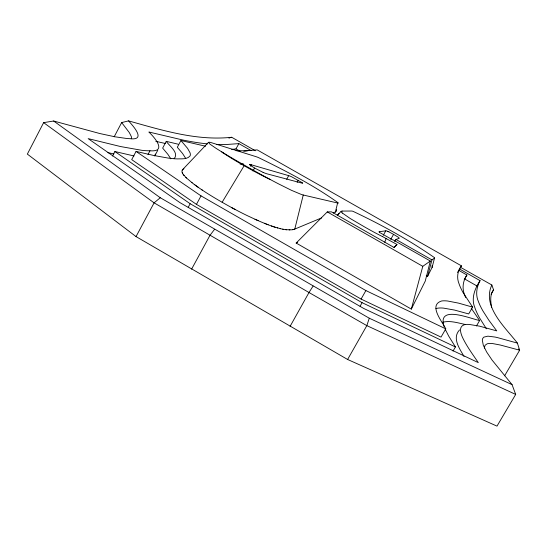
<?xml version="1.0" encoding="UTF-8"?>
<svg xmlns="http://www.w3.org/2000/svg" width="547" height="547" viewBox="0 0 547 547"><rect width="100%" height="100%" fill="white"/><g stroke="black" fill="none" stroke-linecap="round" stroke-linejoin="round"><path stroke-width="0.82" d="M484.355 348.179L485.018 345.321L487.158 343.824A133.482 18.502 31.3 0 1 492.669 343.578L500.355 345.034L519.65 350.203L504.614 375.789M333.308 212.995L336.152 211.47A147.724 15.979 28.4 0 0 336.357 211.128L336.398 209.699M336.494 210.657L336.501 210.205M154.657 155.963L155.396 154.076M268.037 178.315L270.409 179.587A55.329 2.215 29.3 0 0 278.43 183.819L291.387 190.281L300.871 194.26A207.149 7.856 29 0 0 303.25 195.005L294.758 229.166L292.508 229.692A187.142 25.059 27.8 0 1 291.407 229.822L286.382 229.726A120.921 16.526 28.1 0 1 285.363 229.603A105.086 14.448 28.2 0 1 283.12 229.241L282.314 229.084A89.831 12.424 28.3 0 1 281.042 228.817L275.12 227.21A64.484 9.025 28.5 0 1 273.418 226.663L273.124 226.561A66.789 9.333 28.4 0 1 272.228 226.26A64.259 8.991 28.5 0 1 271.305 225.938A53.332 7.508 28.5 0 1 268.386 224.865L268.051 224.735M182.513 169.741L208.503 142.316L209.487 142.227A208.092 8.355 29.6 0 1 211.299 142.658L256.14 156.702A165.632 5.258 29.6 0 1 258.362 157.529C285.739 170.869 314.163 185.529 338.395 202.992A163.799 5.039 29.2 0 1 337.622 203.019L335.345 212.133L335.66 211.935M379.639 232.482L392.261 239.661A39.22 1.381 29.5 0 0 393.525 240.099L430.332 261.035L425.265 281.083L411.323 309.103L296.166 243.039L327.277 211.915L331.537 211.867L394.113 247.504L396.972 244.468L382.674 236.666M342.408 211.067L351.728 211.033A168.592 5.299 29.7 0 1 353.034 211.34C381.156 224.578 408.787 239.805 434.311 257.528A163.799 5.162 29.4 0 1 434.523 258.095L432.151 267.244L427.508 276.577L426.257 275.859M427.508 276.577L431.959 259.9L434.53 258.095M411.323 309.103L422.783 266.321L430.332 261.035M195.341 185.221L194.219 184.387A61.715 8.649 28.5 0 1 192.12 182.773L186.349 177.884L183.218 174.377A69.291 9.702 28.5 0 1 182.657 173.467L182.206 172.462A86.549 12.102 28.7 0 1 182.028 171.758L181.994 171.43A102.638 14.345 28.8 0 1 182.083 170.568L182.288 170.076A126.849 17.73 28.9 0 1 182.602 169.638A120.73 16.875 28.9 0 0 182.288 170.076M53.633 121.01L160.271 197.734L369.273 318.204L366.832 325.629L347.605 359.482L136.039 236.591L27.35 154.104L43.63 122.644L53.633 121.01L99.882 133.55L114.993 136.798L126.391 138.446A291.154 35.042 26.3 0 0 129.536 138.665C146.774 140.852 133.324 126.227 128.552 120.88L121.666 122.569L114.179 136.777M384.753 242.294L386.182 238.328M459.521 268.98L480.054 280.645C476.622 287.066 475.343 294.799 478.461 301.65A1654.456 118.036 33.6 0 0 483.11 311.25L488.82 320.159L496.751 330.887L479.596 326.176L469.278 324.439A175.949 23.774 31.3 0 0 463.945 324.877C458.119 326.969 461.032 334.443 462.988 338.408C467.234 346.989 472.943 354.723 478.304 362.62L363.659 308.426L179.956 202.636L88.149 138.623L120.6 146.555L141.837 150.322A316.829 38.475 26.3 0 0 149.994 150.774C167.409 152.21 154.541 137.4 148.873 132.012L183.163 140.08A1183.298 86.31 25.5 0 0 200.223 143.047L207.429 143.923M480.054 280.645C474.878 288.495 470.885 298.498 474.905 307.776A1651.605 123.711 33.9 0 0 479.404 317.643L486.386 328.815M112.518 156.011L114.884 151.519L134.036 155.97M185.707 158.398L182.541 153.447L177.31 147.28L180.92 140.517L187.546 148.312L190.021 152.736A187.853 22.926 27.1 0 1 190.028 155.963C187.026 159.601 181.481 158.698 177.249 158.897A362.039 41.893 26.4 0 1 168.004 158.049L153.748 155.485L136.053 151.416L131.711 159.615L196.448 204.373L361.082 299.072L441.032 337.102L445.784 328.87C442.475 321.855 427.98 305.089 441.648 300.98A212.551 27.364 31.2 0 1 447.624 301.007L458.564 303.127L472.622 307.134L468.683 313.937L454.55 310.081L443.528 308.118A212.359 28.765 31.3 0 0 437.477 308.221L435.911 308.604M148.011 154.5L149.994 150.774M155.198 155.088L157.741 150.316M178.158 144.203L166.254 141.345L162.65 148.107L167.854 154.295L170.849 158.828M136.039 236.591L154.097 202.848L160.271 197.734M188.223 207.299L190.151 203.723L114.884 151.519M196.448 204.373L201.029 195.881L136.053 151.416M231.661 149.393L235.983 148.914L238.854 143.615L251.21 150.637M191.587 269.165L209.966 235.354L214.581 229.282M250.615 166.309L251.429 164.818L288.7 175.649A89.947 2.865 29.5 0 1 289.575 175.922L289.787 176.004A81.12 2.578 29.5 0 1 291.448 176.681L302.573 182.91M252.946 170.972L254.553 168.025L249.507 164.736M286.696 179.286L288.7 175.649M297.144 182.336L298.306 180.216M290.081 326.381L309.007 292.515L313.089 286.06M383.324 235.21L385.785 230.834A84.976 2.694 29.7 0 1 387.727 231.34M390.777 239.306L393.567 234.362L388.938 231.887M361.082 299.072L365.895 290.566L445.784 328.87M360.07 306.258L362.1 302.676L455.419 346.955L453.025 351.092M394.674 241.569L395.919 239.408L399.071 238.389A83.5 2.653 29.4 0 0 398.647 237.548A20.82 0.656 29.5 0 0 398.011 237.063L393.567 234.362M235.996 150.678L245.794 150.808L257.158 149.871L461.429 265.856L458.044 271.681M464.205 279.715L466.926 275.004L458.776 270.368M459.555 329.909C451.815 338.142 459.685 348.726 464.027 356.446M491.035 294.218L493.551 289.876L491.849 285.008L460.608 267.346M476.458 325.978L479.616 320.542L471.24 308.234M466.926 275.004C462.858 280.926 461.839 288.652 464.786 295.325A1787.22 125.892 33.7 0 0 465.62 297.5M518.556 348.959L519.65 350.203L517.394 343.092L497.524 337.615A209.583 28.259 31.6 0 0 495.103 337.068L487.917 336.159L483.849 337.13L482.727 338.395L482.297 340.104L483.309 345.301L486.659 352.015L492.054 360.056L512.067 384.657L515.691 394.428L496.991 426.12L347.605 359.482M198.335 187.382A56.642 7.959 28.5 0 1 195.341 185.221A57.114 8.027 28.5 0 0 198.335 187.382A55.028 7.74 28.5 0 0 201.617 189.645L202.999 190.568A54.454 7.665 28.5 0 0 212.086 196.339L213.706 197.323A59.657 8.362 28.5 0 0 219.559 200.776L222.13 202.253L244.14 165.727M457.531 272.481L457.784 272.078M342.313 211.067L341.212 211.238L341.239 211.867A124.757 4.479 29.7 0 0 342.319 213.029M461.429 265.856C457.531 270.881 456.519 277.753 459.008 283.681A1840.211 123.082 33.6 0 0 463.042 292.522L472.622 307.134M208.503 142.316L209.959 144.128L215.703 148.093A55.35 2.222 29.3 0 0 221.378 151.656L223.197 152.77M493.551 289.876C489.681 294.737 490.618 301.595 491.603 307.277M491.849 285.008C481.606 306.484 505.715 327.79 517.394 343.092M182.602 169.638L183.922 168.715M337.499 215.08L339.072 213.446M337.431 215.149L341.157 211.292M394.038 247.435L396.972 244.468M174.11 158.712C179.416 152.839 169.331 145.967 166.254 141.345M296.166 243.039L297.643 242.307M321.643 217.884L294.067 229.378M230.738 137.57L231.716 137.27L255.346 150.753M228.906 138.118L230.007 137.789M442.776 322.217C450.16 320.378 457.757 322.88 464.971 324.419M293.322 229.549L292.508 229.692M231.716 137.27C196.605 141.058 162.015 130.207 128.552 120.88M379.215 231.73L385.785 230.834M248.147 150.678L243.743 151.191M238.854 143.615L226.424 144.511L216.885 144.572M240.119 164.1L243.415 163.868M289.924 229.897L289.117 229.897M282.717 229.166L283.12 229.241M205.501 146.213L180.92 140.517M113.913 153.946L107.909 152.634M165.625 143.553L155.806 141.324M303.257 195.012L337.636 203.019M280.146 228.605L280.597 228.714M277.247 227.846L277.76 227.99M479.616 320.542C470.434 318.703 436.479 304.276 444.226 326.901M251.429 164.818L251.285 164.777A111.027 4.39 29.5 0 0 250.348 164.531L250.109 164.49A100.539 3.966 29.5 0 0 249.521 164.544M268.221 224.803L265.787 223.846M266.669 224.202L267.018 224.338M266.143 223.99L264.351 223.265M264.529 223.34L262.697 222.588A66.789 9.32 28.5 0 1 258.129 220.639A63.712 8.909 28.5 0 1 255.75 219.586L247.456 215.723A54.734 7.706 28.5 0 1 244.878 214.465L243.142 213.597A53.791 7.583 28.5 0 1 240.509 212.27L235.217 209.515A56.17 7.904 28.5 0 1 231.689 207.621L228.174 205.686A62.119 8.697 28.5 0 1 222.13 202.253M263.114 172.387L263.681 172.626A100.32 3.829 29.1 0 0 265.965 173.502L266.259 173.604A111.157 4.232 29.1 0 0 267.49 173.96L301.855 183.101A89.024 2.769 29.3 0 0 302.395 183.218L302.512 183.224A80.628 2.516 29.3 0 0 302.682 183.074M262.929 172.312L254.553 168.025M254.95 219.224L255.75 219.586A62.18 8.704 28.5 0 0 258.129 220.639M515.691 394.428L366.832 325.629L309.007 292.515L154.097 202.848L43.63 122.644M369.273 318.204L512.067 384.657M270.409 179.587L267.982 178.418M395.919 239.408L431.959 259.9M235.983 148.914L240.003 151.204M464.998 279.161L476.97 285.972M327.277 211.915L422.783 266.321M201.029 195.881L365.895 290.566M190.151 203.723L362.1 302.676M201.617 189.645L202.301 190.103M221.385 151.663L223.142 152.873M194.219 184.387L194.773 184.804M191.621 182.377L192.12 182.773M342.34 213.043L350.237 218.52L365.136 227.265A21.955 0.814 29.5 0 0 374.456 232.42L376.021 233.254A25.9 0.957 29.5 0 0 382.531 236.591M186.438 177.966L185.857 177.406M184.209 175.649L183.771 175.122M121.666 122.569L129.365 132.668L131.376 136.675A127.458 16.772 27 0 1 131.205 138.706M183.58 174.862L183.218 174.377M455.419 346.955L448.738 336.159L445.169 329.198M182.657 173.467L182.445 173.05M182.356 172.845L182.206 172.462M432.171 265.657L432.178 265.678A165.42 18.283 28.8 0 1 432.137 267.237A165.707 18.318 28.8 0 0 432.185 265.678M235.217 209.515A55.89 7.863 28.5 0 1 231.689 207.621M271.305 225.938A56.662 7.966 28.5 0 0 272.228 226.26A58.508 8.212 28.5 0 0 273.124 226.561M275.12 227.21A62.296 8.725 28.5 0 1 273.418 226.663M286.71 229.754A117.899 16.13 28.2 0 1 285.363 229.603M387.768 231.367A19.699 0.622 29.6 0 1 388.917 231.873M379.556 232.441A43.815 1.538 29.6 0 1 379.276 231.771M223.073 152.709A46.392 1.867 29.3 0 0 244.441 165.201A46.392 1.867 29.3 0 0 268.105 178.363M223.005 152.818A46.317 5.012 28.6 0 0 244.147 165.727A46.317 5.019 28.6 0 0 268.044 178.472"/></g></svg>
